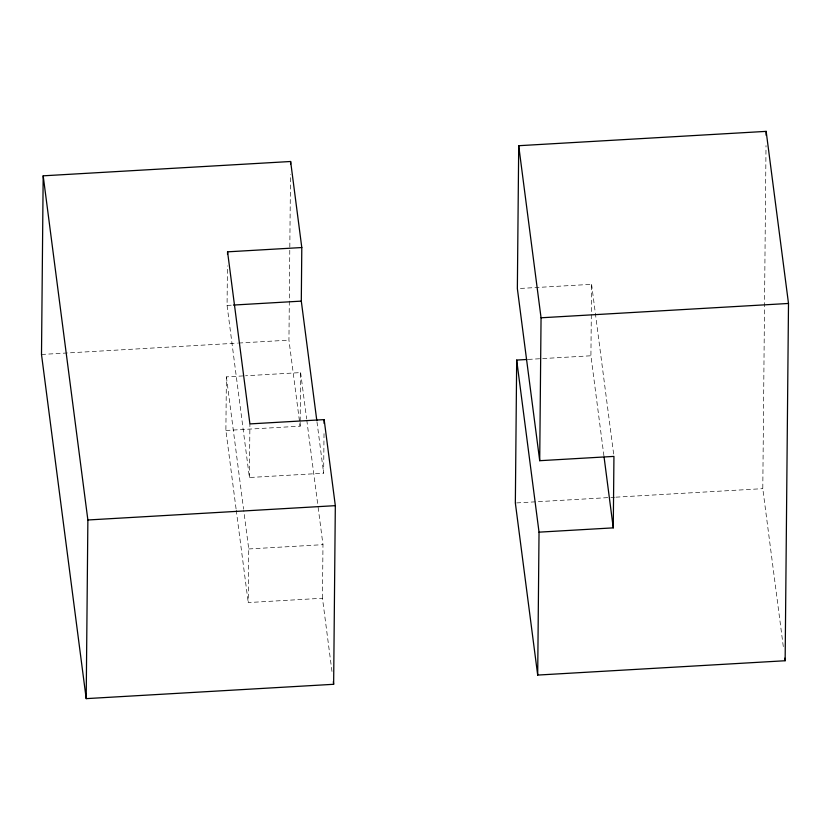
<?xml version="1.0" encoding="UTF-8"?>
<svg xmlns="http://www.w3.org/2000/svg" width="830" height="830" viewBox="0 0 830 830"><rect width="100%" height="100%" fill="white"/><g stroke="black" fill="none" stroke-linecap="round" stroke-linejoin="round"><path stroke-width="0.62" stroke-dasharray="4.15 3.11" d="M236.062 508.811L225.885 430.48L226.393 376.882L244.311 375.845M324.022 433.654L323.648 473.204L249.415 477.509L227.067 305.43L227.43 265.87M331.979 671.46L322.465 598.254L248.232 602.559L248.741 548.962L243.74 510.44M249.415 477.509L249.913 423.912M225.885 430.48L300.118 426.174L288.944 340.134L290.5 174.435M300.118 426.174L300.159 422.346M300.17 421.069L300.626 372.587L245.587 375.772M322.465 598.254L322.974 544.667L317.973 506.144M603.929 455.94L590.918 355.78L591.593 284.317L518.646 288.539M783.302 646.612L762.791 488.663L766.017 145.613M227.067 305.43L232.182 305.129M41.5 354.462L237.39 343.122M238.677 343.049L288.944 340.134M528.212 359.411L590.918 355.78M516.634 502.918L614.574 497.243M615.87 497.17L762.791 488.663M248.741 548.962L322.974 544.667M591.593 284.317L613.941 456.396M316.977 421.837L323.648 473.204M300.626 372.587L306.623 418.818M306.789 420.105L317.797 504.858M226.393 376.882L243.564 509.153M236.228 510.097L248.232 602.559"/><path stroke-width="1.25" d="M301.798 247.537L290.625 161.497L43.181 175.825L41.5 354.462L86.196 698.632L333.639 684.293L335.32 505.657L324.146 419.617L249.913 423.912L227.565 251.832L301.798 247.537L301.3 301.124L316.811 420.561M86.196 698.632L87.876 519.985L43.181 175.825M227.544 254.385L227.565 251.832M290.604 164.081L290.625 161.497M324.115 423.445L324.146 419.617M516.685 360.075L515.347 502.99L537.695 675.07L785.139 660.742L788.5 303.458L766.152 131.368L518.709 145.707L517.36 288.612L539.708 460.702L613.941 456.396L613.266 527.859L539.033 532.154L516.685 360.075L526.926 359.483M537.695 675.07L539.033 532.154M539.708 460.702L541.056 317.786L518.709 145.707M766.111 135.259L766.152 131.368M233.458 305.056L301.3 301.124M541.056 317.786L788.5 303.458M87.876 519.985L335.32 505.657M784.807 658.169L785.139 660.742M604.095 457.226L613.266 527.859M333.307 681.731L333.639 684.293"/></g></svg>
